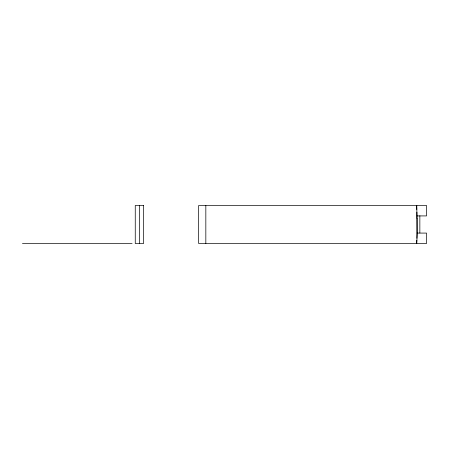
<?xml version="1.0" encoding="UTF-8"?>
<svg xmlns="http://www.w3.org/2000/svg" width="449" height="449" viewBox="0 0 449 449"><rect width="100%" height="100%" fill="white"/><g stroke="black" fill="none" stroke-linecap="round" stroke-linejoin="round"><path stroke-width="0.67" d="M416.784 243.51L417.183 233.688L416.784 205.49M416.599 243.51L416.795 240.237M416.908 238.273L417.093 218.169M417.11 215.918L426.55 215.918L426.55 205.49L198.666 205.49L198.666 243.51L426.55 243.51L426.55 233.082L417.11 233.082M416.913 218.169L416.908 212.164M22.45 243.51L132.107 243.51M416.599 205.49L416.784 209.492M419.854 215.744L419.854 232.997M205.833 205.49L205.833 243.51M139.426 205.49L139.426 243.51M143.596 205.49L135.256 205.49L135.256 243.51L143.596 243.51L143.596 205.49"/></g></svg>
